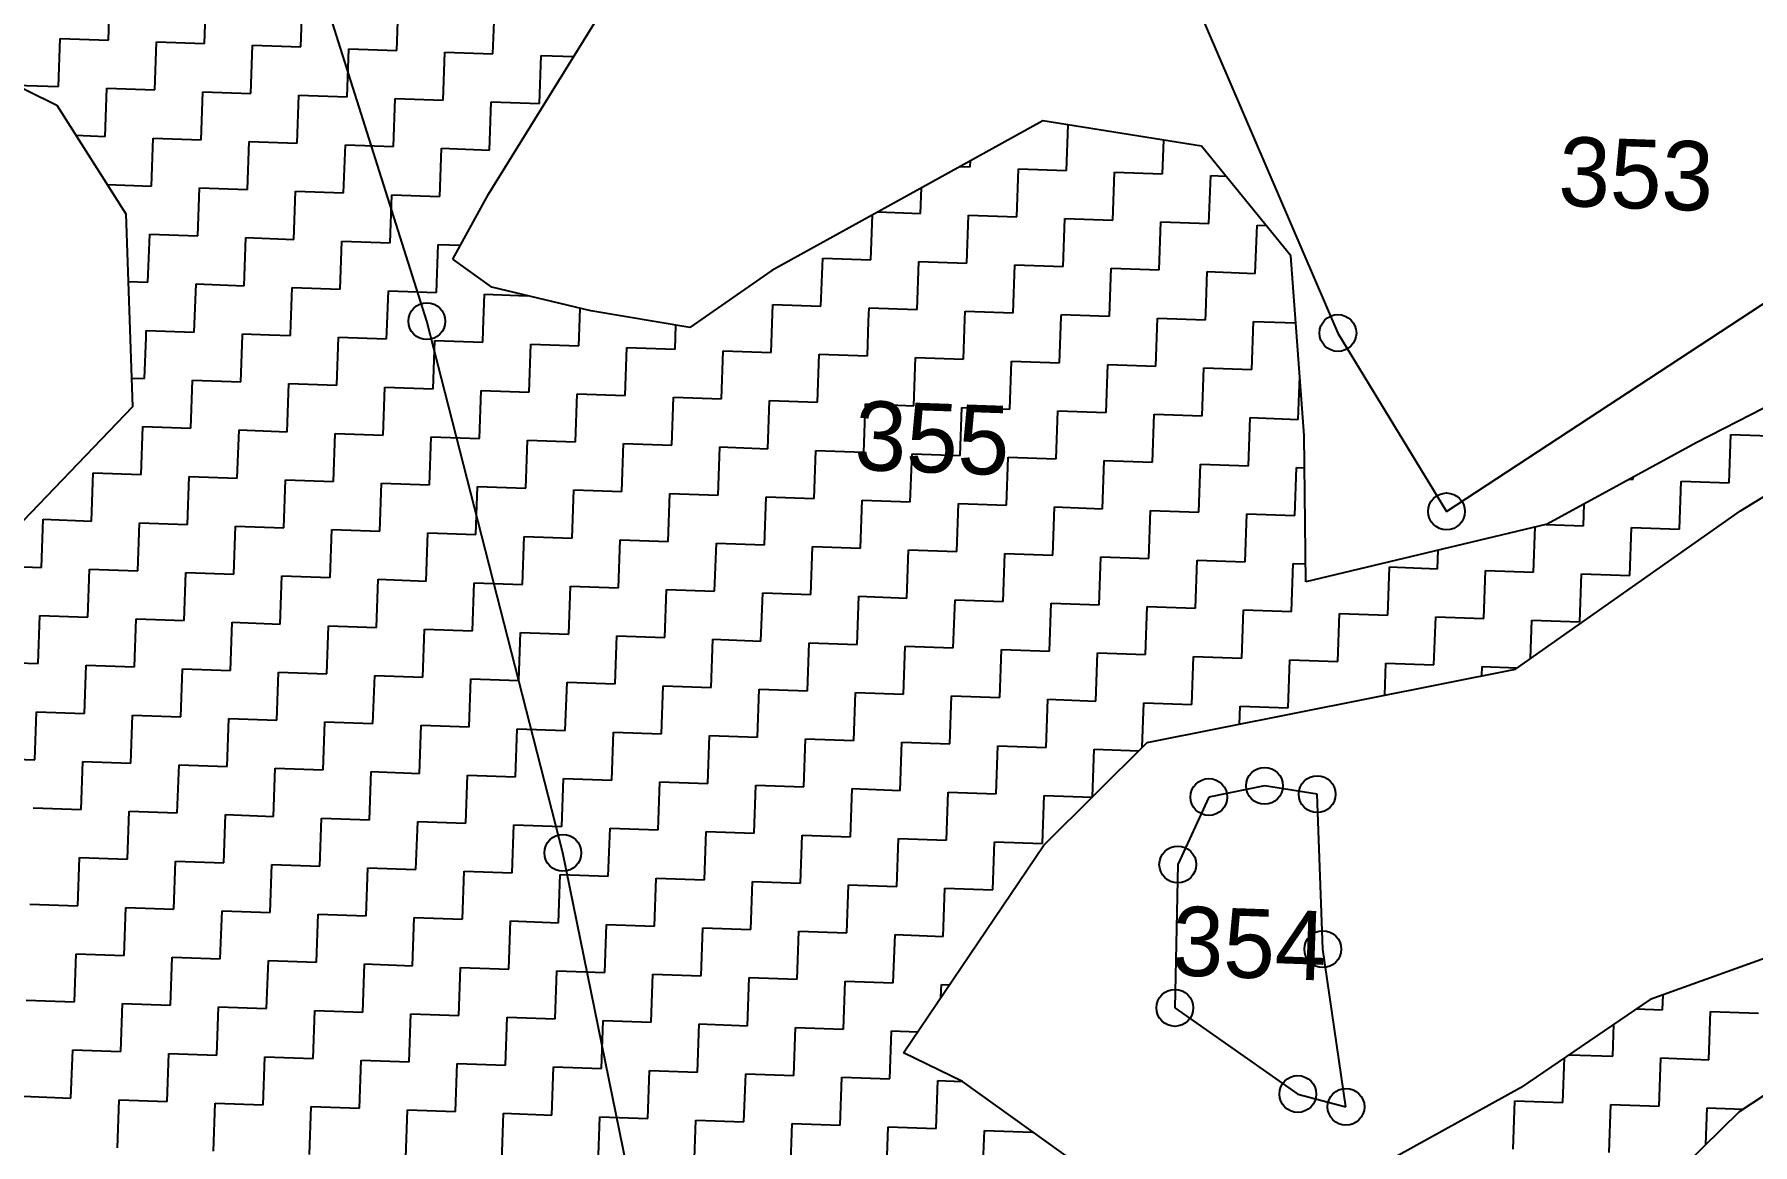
# Model space of a CAD drawing. Header units: metres. Extents: x 287345 to 291891, y 1993918 to 1999987.
# Drawn here: x 290152.8 to 290512.1, y 1997489.3 to 1997721.4 of the extents above; entities that cross this region are included whole.
import ezdxf
from ezdxf.enums import TextEntityAlignment as Align

# ---------------------------------------------------------------- set-up
doc = ezdxf.new("R2010")
doc.units = ezdxf.units.M
doc.header["$MEASUREMENT"] = 0
for name, color, linetype in [('POLY_HATCH', 12, 'Continuous'), ('POLY_PARCEL', 6, 'Continuous'), ('TEXT_PARCEL', 7, 'Continuous')]:
    doc.layers.add(name, color=color, linetype=linetype)
doc.styles.add('TEXT_MAP', font='')
doc.styles.get('TEXT_MAP').set_extended_font_data('Kruti Dev 050')

msp = doc.modelspace()

# ---------------------------------------------------------------- linework, layer by layer
for centre in [(290234.85, 1997661.43), (290425.4, 1997658.97), (290448.11, 1997621.67), (290410.04, 1997564.3), (290398.4, 1997561.94), (290421.07, 1997562.53), (290263.29, 1997550.26), (290391.89, 1997547.85), (290422.23, 1997530.14), (290391.29, 1997517.84), (290417, 1997499.84), (290427.08, 1997497.17)]:
    msp.add_circle(centre, 3.85)
at = {"layer": 'POLY_HATCH'}
for p, q in [((290247.74, 1997688.01), (290283.14, 1997745.12)), ((290130.09, 1997720.08), (290157.42, 1997706.61)), ((290157.42, 1997706.61), (290171.91, 1997683.86)), ((290363.69, 1997703.36), (290335.33, 1997687.69)), ((290396.87, 1997698.02), (290363.69, 1997703.36)), ((290415.53, 1997675.13), (290396.87, 1997698.02)), ((290240.31, 1997674.38), (290247.74, 1997688.01)), ((290335.33, 1997687.69), (290306.97, 1997672.02)), ((290171.91, 1997683.86), (290173.26, 1997643.51)), ((290418.37, 1997637.51), (290415.53, 1997675.13)), ((290248.45, 1997668.53), (290240.31, 1997674.38)), ((290306.97, 1997672.02), (290289.86, 1997660.12)), ((290269.13, 1997663.63), (290248.45, 1997668.53)), ((290289.86, 1997660.12), (290269.13, 1997663.63)), ((290548.5, 1997660.69), (290500.35, 1997635.99)), ((290173.26, 1997643.51), (290148.72, 1997617.98)), ((290509.58, 1997621.77), (290539.43, 1997640.17)), ((290418.68, 1997606.92), (290418.37, 1997637.51)), ((290500.35, 1997635.99), (290469.16, 1997619.03)), ((290462.53, 1997588.7), (290509.58, 1997621.77)), ((290469.16, 1997619.03), (290418.68, 1997606.92)), ((290385.51, 1997573.36), (290462.53, 1997588.7)), ((290363.89, 1997551.89), (290385.51, 1997573.36)), ((290334.55, 1997508.46), (290363.89, 1997551.89)), ((290525.88, 1997532.26), (290490.67, 1997519.61)), ((290490.67, 1997519.61), (290463.6, 1997501.11)), ((290346.85, 1997502.47), (290334.55, 1997508.46)), ((290509.39, 1997496.18), (290529.32, 1997509.37)), ((290371.26, 1997484.93), (290346.85, 1997502.47)), ((290463.6, 1997501.11), (290428.14, 1997481.52)), ((290480.58, 1997468.02), (290509.39, 1997496.18))]:
    msp.add_line(p, q, dxfattribs=at)
at = {"layer": 'POLY_HATCH', "linetype": 'Continuous'}
for p, q in [((290168.24, 1997720.2), (290168.59, 1997730.25)), ((290188.35, 1997719.49), (290188.7, 1997729.54)), ((290208.46, 1997718.78), (290208.81, 1997728.83)), ((290228.57, 1997718.06), (290228.92, 1997728.12)), ((290248.67, 1997717.35), (290249.03, 1997727.41)), ((290157.83, 1997710.5), (290158.18, 1997720.56)), ((290158.18, 1997720.56), (290168.24, 1997720.2)), ((290177.94, 1997709.79), (290178.29, 1997719.84)), ((290178.29, 1997719.84), (290188.35, 1997719.49)), ((290198.05, 1997709.08), (290198.4, 1997719.13)), ((290198.4, 1997719.13), (290208.46, 1997718.78)), ((290218.15, 1997708.37), (290218.51, 1997718.42)), ((290218.51, 1997718.42), (290228.57, 1997718.06)), ((290238.26, 1997707.65), (290238.62, 1997717.71)), ((290238.62, 1997717.71), (290248.67, 1997717.35)), ((290258.37, 1997706.94), (290258.73, 1997717)), ((290258.73, 1997717), (290265.56, 1997716.76)), ((290148.88, 1997710.82), (290157.83, 1997710.5)), ((290167.53, 1997700.09), (290167.88, 1997710.14)), ((290167.88, 1997710.14), (290177.94, 1997709.79)), ((290187.64, 1997699.38), (290187.99, 1997709.43)), ((290187.99, 1997709.43), (290198.05, 1997709.08)), ((290207.74, 1997698.67), (290208.1, 1997708.72)), ((290208.1, 1997708.72), (290218.15, 1997708.37)), ((290227.85, 1997697.96), (290228.21, 1997708.01)), ((290228.21, 1997708.01), (290238.26, 1997707.65)), ((290247.96, 1997697.24), (290248.32, 1997707.3)), ((290248.32, 1997707.3), (290258.37, 1997706.94)), ((290161.44, 1997700.31), (290167.53, 1997700.09)), ((290368.62, 1997692.97), (290368.95, 1997702.52)), ((290177.23, 1997689.68), (290177.58, 1997699.73)), ((290177.58, 1997699.73), (290187.64, 1997699.38)), ((290197.33, 1997688.97), (290197.69, 1997699.02)), ((290197.69, 1997699.02), (290207.74, 1997698.67)), ((290217.44, 1997688.26), (290217.8, 1997698.31)), ((290217.8, 1997698.31), (290227.85, 1997697.96)), ((290237.55, 1997687.55), (290237.91, 1997697.6)), ((290237.91, 1997697.6), (290247.96, 1997697.24)), ((290388.73, 1997692.26), (290388.97, 1997699.29)), ((290346.32, 1997693.76), (290348.51, 1997693.69)), ((290348.51, 1997693.69), (290348.55, 1997695)), ((290358.21, 1997683.28), (290358.56, 1997693.33)), ((290358.56, 1997693.33), (290368.62, 1997692.97)), ((290168, 1997690.01), (290177.23, 1997689.68)), ((290378.32, 1997682.56), (290378.67, 1997692.62)), ((290378.67, 1997692.62), (290388.73, 1997692.26)), ((290398.42, 1997681.85), (290398.78, 1997691.91)), ((290398.78, 1997691.91), (290401.95, 1997691.8)), ((290186.92, 1997679.27), (290187.28, 1997689.32)), ((290187.28, 1997689.32), (290197.33, 1997688.97)), ((290207.03, 1997678.56), (290207.39, 1997688.61)), ((290207.39, 1997688.61), (290217.44, 1997688.26)), ((290227.14, 1997677.85), (290227.5, 1997687.9)), ((290227.5, 1997687.9), (290237.55, 1997687.55)), ((290338.1, 1997683.99), (290338.29, 1997689.32)), ((290327.69, 1997674.29), (290328.02, 1997683.65)), ((290329.2, 1997684.3), (290338.1, 1997683.99)), ((290347.8, 1997673.58), (290348.15, 1997683.63)), ((290348.15, 1997683.63), (290358.21, 1997683.28)), ((290367.9, 1997672.87), (290368.26, 1997682.92)), ((290368.26, 1997682.92), (290378.32, 1997682.56)), ((290388.01, 1997672.15), (290388.37, 1997682.21)), ((290388.37, 1997682.21), (290398.42, 1997681.85)), ((290176.51, 1997669.57), (290176.87, 1997679.63)), ((290176.87, 1997679.63), (290186.92, 1997679.27)), ((290196.62, 1997668.86), (290196.98, 1997678.91)), ((290196.98, 1997678.91), (290207.03, 1997678.56)), ((290408.12, 1997671.44), (290408.48, 1997681.5)), ((290408.48, 1997681.5), (290410.39, 1997681.43)), ((290216.73, 1997668.15), (290217.09, 1997678.2)), ((290217.09, 1997678.2), (290227.14, 1997677.85)), ((290236.84, 1997667.44), (290237.2, 1997677.49)), ((290237.2, 1997677.49), (290241.92, 1997677.32)), ((290317.28, 1997664.59), (290317.63, 1997674.64)), ((290317.63, 1997674.64), (290327.69, 1997674.29)), ((290337.39, 1997663.88), (290337.74, 1997673.93)), ((290337.74, 1997673.93), (290347.8, 1997673.58)), ((290357.49, 1997663.17), (290357.85, 1997673.22)), ((290357.85, 1997673.22), (290367.9, 1997672.87)), ((290377.61, 1997662.58), (290377.96, 1997672.51)), ((290377.96, 1997672.51), (290388.01, 1997672.15)), ((290397.76, 1997663.04), (290398.07, 1997671.8)), ((290398.07, 1997671.8), (290408.12, 1997671.44)), ((290172.39, 1997669.72), (290176.51, 1997669.57)), ((290186.21, 1997659.16), (290186.57, 1997669.22)), ((290186.57, 1997669.22), (290196.62, 1997668.86)), ((290206.33, 1997658.7), (290206.68, 1997668.5)), ((290206.68, 1997668.5), (290216.73, 1997668.15)), ((290226.48, 1997659.16), (290226.79, 1997667.79)), ((290226.79, 1997667.79), (290236.84, 1997667.44)), ((290246.63, 1997659.62), (290246.9, 1997667.08)), ((290246.9, 1997667.08), (290255.92, 1997666.76)), ((290307.08, 1997660.98), (290307.22, 1997664.95)), ((290307.22, 1997664.95), (290317.28, 1997664.59)), ((290327.23, 1997661.44), (290327.33, 1997664.23)), ((290327.33, 1997664.23), (290337.39, 1997663.88)), ((290266.78, 1997660.07), (290266.93, 1997664.15)), ((290286.93, 1997660.53), (290286.93, 1997660.61)), ((290306.87, 1997654.89), (290307.08, 1997660.98)), ((290326.98, 1997654.18), (290327.23, 1997661.44)), ((290347.08, 1997653.47), (290347.38, 1997661.9)), ((290347.38, 1997661.9), (290347.44, 1997663.52)), ((290347.44, 1997663.52), (290357.49, 1997663.17)), ((290367.19, 1997652.76), (290367.53, 1997662.35)), ((290367.53, 1997662.35), (290367.55, 1997662.81)), ((290367.55, 1997662.81), (290375.47, 1997662.53)), ((290375.47, 1997662.53), (290377.6, 1997662.46)), ((290377.6, 1997662.46), (290377.61, 1997662.58)), ((290387.3, 1997652.05), (290387.66, 1997662.1)), ((290387.66, 1997662.1), (290397.71, 1997661.74)), ((290397.71, 1997661.74), (290397.76, 1997663.04)), ((290407.41, 1997651.33), (290407.77, 1997661.39)), ((290407.77, 1997661.39), (290416.59, 1997661.08)), ((290175.8, 1997649.46), (290176.11, 1997658.02)), ((290176.11, 1997658.02), (290176.16, 1997659.52)), ((290176.16, 1997659.52), (290186.21, 1997659.16)), ((290195.91, 1997648.75), (290196.26, 1997658.48)), ((290196.26, 1997658.48), (290196.27, 1997658.81)), ((290196.27, 1997658.81), (290201.93, 1997658.6)), ((290201.93, 1997658.6), (290206.32, 1997658.45)), ((290206.32, 1997658.45), (290206.33, 1997658.7)), ((290216.02, 1997648.04), (290216.38, 1997658.09)), ((290216.38, 1997658.09), (290226.43, 1997657.74)), ((290226.43, 1997657.74), (290226.48, 1997659.16)), ((290236.13, 1997647.33), (290236.48, 1997657.38)), ((290236.48, 1997657.38), (290246.54, 1997657.03)), ((290246.54, 1997657.03), (290246.63, 1997659.62)), ((290266.65, 1997656.31), (290266.78, 1997660.07)), ((290286.76, 1997655.6), (290286.93, 1997660.53)), ((290256.24, 1997646.62), (290256.59, 1997656.67)), ((290256.59, 1997656.67), (290266.65, 1997656.31)), ((290276.35, 1997645.9), (290276.7, 1997655.96)), ((290276.7, 1997655.96), (290286.76, 1997655.6)), ((290296.46, 1997645.19), (290296.81, 1997655.25)), ((290296.81, 1997655.25), (290306.87, 1997654.89)), ((290316.57, 1997644.48), (290316.92, 1997654.54)), ((290316.92, 1997654.54), (290326.98, 1997654.18)), ((290336.67, 1997643.77), (290337.03, 1997653.82)), ((290337.03, 1997653.82), (290347.08, 1997653.47)), ((290356.78, 1997643.06), (290357.14, 1997653.11)), ((290357.14, 1997653.11), (290367.19, 1997652.76)), ((290376.89, 1997642.35), (290377.25, 1997652.4)), ((290377.25, 1997652.4), (290387.3, 1997652.05)), ((290397, 1997641.63), (290397.36, 1997651.69)), ((290397.36, 1997651.69), (290407.41, 1997651.33)), ((290417.11, 1997640.92), (290417.43, 1997649.95)), ((290173.06, 1997649.56), (290175.8, 1997649.46)), ((290185.5, 1997639.05), (290185.86, 1997649.11)), ((290185.86, 1997649.11), (290195.91, 1997648.75)), ((290205.61, 1997638.34), (290205.97, 1997648.39)), ((290205.97, 1997648.39), (290216.02, 1997648.04)), ((290225.72, 1997637.63), (290226.07, 1997647.68)), ((290226.07, 1997647.68), (290236.13, 1997647.33)), ((290245.83, 1997636.92), (290246.18, 1997646.97)), ((290246.18, 1997646.97), (290256.24, 1997646.62)), ((290265.94, 1997636.21), (290266.29, 1997646.26)), ((290266.29, 1997646.26), (290276.35, 1997645.9)), ((290286.05, 1997635.49), (290286.4, 1997645.55)), ((290286.4, 1997645.55), (290296.46, 1997645.19)), ((290306.15, 1997634.78), (290306.51, 1997644.84)), ((290306.51, 1997644.84), (290316.57, 1997644.48)), ((290326.26, 1997634.07), (290326.62, 1997644.13)), ((290326.62, 1997644.13), (290336.67, 1997643.77)), ((290346.37, 1997633.36), (290346.73, 1997643.41)), ((290346.73, 1997643.41), (290356.78, 1997643.06)), ((290366.48, 1997632.65), (290366.84, 1997642.7)), ((290366.84, 1997642.7), (290376.89, 1997642.35)), ((290175.09, 1997629.35), (290175.45, 1997639.41)), ((290175.45, 1997639.41), (290185.5, 1997639.05)), ((290386.59, 1997631.94), (290386.95, 1997641.99)), ((290386.95, 1997641.99), (290397, 1997641.63)), ((290406.7, 1997631.22), (290407.06, 1997641.28)), ((290407.06, 1997641.28), (290417.11, 1997640.92)), ((290195.2, 1997628.64), (290195.56, 1997638.7)), ((290195.56, 1997638.7), (290205.61, 1997638.34)), ((290215.31, 1997627.93), (290215.66, 1997637.98)), ((290215.66, 1997637.98), (290225.72, 1997637.63)), ((290235.42, 1997627.22), (290235.77, 1997637.27)), ((290235.77, 1997637.27), (290245.83, 1997636.92)), ((290255.53, 1997626.51), (290255.88, 1997636.56)), ((290255.88, 1997636.56), (290265.94, 1997636.21)), ((290275.64, 1997625.8), (290275.99, 1997635.85)), ((290275.99, 1997635.85), (290286.05, 1997635.49)), ((290507.24, 1997627.67), (290507.6, 1997637.72)), ((290507.6, 1997637.72), (290517.65, 1997637.37)), ((290295.74, 1997625.08), (290296.1, 1997635.14)), ((290296.1, 1997635.14), (290306.15, 1997634.78)), ((290315.85, 1997624.37), (290316.21, 1997634.43)), ((290316.21, 1997634.43), (290326.26, 1997634.07)), ((290335.96, 1997623.66), (290336.32, 1997633.72)), ((290336.32, 1997633.72), (290346.37, 1997633.36)), ((290356.07, 1997622.95), (290356.43, 1997633)), ((290356.43, 1997633), (290366.48, 1997632.65)), ((290376.18, 1997622.24), (290376.54, 1997632.29)), ((290376.54, 1997632.29), (290386.59, 1997631.94)), ((290164.68, 1997619.65), (290165.04, 1997629.71)), ((290165.04, 1997629.71), (290175.09, 1997629.35)), ((290184.79, 1997618.94), (290185.15, 1997629)), ((290185.15, 1997629), (290195.2, 1997628.64)), ((290204.9, 1997618.23), (290205.25, 1997628.29)), ((290205.25, 1997628.29), (290215.31, 1997627.93)), ((290396.29, 1997621.53), (290396.65, 1997631.58)), ((290396.65, 1997631.58), (290406.7, 1997631.22)), ((290416.4, 1997620.81), (290416.75, 1997630.87)), ((290416.75, 1997630.87), (290418.44, 1997630.81)), ((290486.39, 1997628.4), (290487.14, 1997628.38)), ((290487.14, 1997628.38), (290487.15, 1997628.82)), ((290225.01, 1997617.52), (290225.36, 1997627.57)), ((290225.36, 1997627.57), (290235.42, 1997627.22)), ((290245.12, 1997616.81), (290245.47, 1997626.86)), ((290245.47, 1997626.86), (290255.53, 1997626.51)), ((290265.23, 1997616.1), (290265.58, 1997626.15)), ((290265.58, 1997626.15), (290275.64, 1997625.8)), ((290285.33, 1997615.39), (290285.69, 1997625.44)), ((290285.69, 1997625.44), (290295.74, 1997625.08)), ((290305.44, 1997614.67), (290305.8, 1997624.73)), ((290305.8, 1997624.73), (290315.85, 1997624.37)), ((290496.83, 1997617.97), (290497.19, 1997628.02)), ((290497.19, 1997628.02), (290507.24, 1997627.67)), ((290325.55, 1997613.96), (290325.91, 1997624.02)), ((290325.91, 1997624.02), (290335.96, 1997623.66)), ((290345.66, 1997613.25), (290346.02, 1997623.3)), ((290346.02, 1997623.3), (290356.07, 1997622.95)), ((290365.77, 1997612.54), (290366.13, 1997622.59)), ((290366.13, 1997622.59), (290376.18, 1997622.24)), ((290385.88, 1997611.83), (290386.23, 1997621.88)), ((290386.23, 1997621.88), (290396.29, 1997621.53)), ((290405.99, 1997611.12), (290406.34, 1997621.17)), ((290406.34, 1997621.17), (290416.4, 1997620.81)), ((290476.73, 1997618.68), (290476.89, 1997623.23)), ((290154.27, 1997609.96), (290154.63, 1997620.01)), ((290154.63, 1997620.01), (290164.68, 1997619.65)), ((290174.38, 1997609.24), (290174.73, 1997619.3)), ((290174.73, 1997619.3), (290184.79, 1997618.94)), ((290194.49, 1997608.53), (290194.84, 1997618.59)), ((290194.84, 1997618.59), (290204.9, 1997618.23)), ((290214.6, 1997607.82), (290214.95, 1997617.88)), ((290214.95, 1997617.88), (290225.01, 1997617.52)), ((290466.32, 1997608.98), (290466.65, 1997618.43)), ((290468.85, 1997618.96), (290476.73, 1997618.68)), ((290486.42, 1997608.27), (290486.78, 1997618.32)), ((290486.78, 1997618.32), (290496.83, 1997617.97)), ((290234.71, 1997607.11), (290235.06, 1997617.16)), ((290235.06, 1997617.16), (290245.12, 1997616.81)), ((290254.82, 1997606.4), (290255.17, 1997616.45)), ((290255.17, 1997616.45), (290265.23, 1997616.1)), ((290274.92, 1997605.69), (290275.28, 1997615.74)), ((290275.28, 1997615.74), (290285.33, 1997615.39)), ((290295.03, 1997604.97), (290295.39, 1997615.03)), ((290295.39, 1997615.03), (290305.44, 1997614.67)), ((290315.14, 1997604.26), (290315.5, 1997614.32)), ((290315.5, 1997614.32), (290325.55, 1997613.96)), ((290144.22, 1997610.31), (290154.27, 1997609.96)), ((290335.25, 1997603.55), (290335.61, 1997613.61)), ((290335.61, 1997613.61), (290345.66, 1997613.25)), ((290355.36, 1997602.84), (290355.72, 1997612.89)), ((290355.72, 1997612.89), (290365.77, 1997612.54)), ((290375.47, 1997602.13), (290375.82, 1997612.18)), ((290375.82, 1997612.18), (290385.88, 1997611.83)), ((290395.58, 1997601.42), (290395.93, 1997611.47)), ((290395.93, 1997611.47), (290405.99, 1997611.12)), ((290415.69, 1997600.71), (290416.04, 1997610.76)), ((290416.04, 1997610.76), (290418.64, 1997610.67)), ((290446.21, 1997609.69), (290446.34, 1997613.56)), ((290163.97, 1997599.55), (290164.32, 1997609.6)), ((290164.32, 1997609.6), (290174.38, 1997609.24)), ((290184.08, 1997598.83), (290184.43, 1997608.89)), ((290184.43, 1997608.89), (290194.49, 1997608.53)), ((290204.19, 1997598.12), (290204.54, 1997608.18)), ((290204.54, 1997608.18), (290214.6, 1997607.82)), ((290224.3, 1997597.41), (290224.65, 1997607.47)), ((290224.65, 1997607.47), (290234.71, 1997607.11)), ((290244.4, 1997596.7), (290244.76, 1997606.75)), ((290244.76, 1997606.75), (290254.82, 1997606.4)), ((290435.8, 1997599.99), (290436.15, 1997610.05)), ((290436.15, 1997610.05), (290446.21, 1997609.69)), ((290455.9, 1997599.28), (290456.26, 1997609.34)), ((290456.26, 1997609.34), (290466.32, 1997608.98)), ((290476.01, 1997598.57), (290476.37, 1997608.63)), ((290476.37, 1997608.63), (290486.42, 1997608.27)), ((290264.51, 1997595.99), (290264.87, 1997606.04)), ((290264.87, 1997606.04), (290274.92, 1997605.69)), ((290284.62, 1997595.28), (290284.98, 1997605.33)), ((290284.98, 1997605.33), (290295.03, 1997604.97)), ((290304.73, 1997594.56), (290305.09, 1997604.62)), ((290305.09, 1997604.62), (290315.14, 1997604.26)), ((290324.84, 1997593.85), (290325.2, 1997603.91)), ((290325.2, 1997603.91), (290335.25, 1997603.55)), ((290344.95, 1997593.14), (290345.31, 1997603.2)), ((290345.31, 1997603.2), (290355.36, 1997602.84)), ((290153.56, 1997589.85), (290153.91, 1997599.9)), ((290153.91, 1997599.9), (290163.97, 1997599.55)), ((290365.06, 1997592.43), (290365.41, 1997602.48)), ((290365.41, 1997602.48), (290375.47, 1997602.13)), ((290385.17, 1997591.72), (290385.52, 1997601.77)), ((290385.52, 1997601.77), (290395.58, 1997601.42)), ((290405.28, 1997591.01), (290405.63, 1997601.06)), ((290405.63, 1997601.06), (290415.69, 1997600.71)), ((290425.39, 1997590.29), (290425.74, 1997600.35)), ((290425.74, 1997600.35), (290435.8, 1997599.99)), ((290445.49, 1997589.58), (290445.85, 1997599.64)), ((290445.85, 1997599.64), (290455.9, 1997599.28)), ((290173.67, 1997589.14), (290174.02, 1997599.19)), ((290174.02, 1997599.19), (290184.08, 1997598.83)), ((290193.78, 1997588.42), (290194.13, 1997598.48)), ((290194.13, 1997598.48), (290204.19, 1997598.12)), ((290213.89, 1997587.71), (290214.24, 1997597.77)), ((290214.24, 1997597.77), (290224.3, 1997597.41)), ((290233.99, 1997587), (290234.35, 1997597.05)), ((290234.35, 1997597.05), (290244.4, 1997596.7)), ((290254.1, 1997586.29), (290254.46, 1997596.34)), ((290254.46, 1997596.34), (290264.51, 1997595.99)), ((290465.68, 1997590.91), (290465.96, 1997598.93)), ((290465.96, 1997598.93), (290476.01, 1997598.57)), ((290274.21, 1997585.58), (290274.57, 1997595.63)), ((290274.57, 1997595.63), (290284.62, 1997595.28)), ((290294.32, 1997584.87), (290294.68, 1997594.92)), ((290294.68, 1997594.92), (290304.73, 1997594.56)), ((290314.43, 1997584.15), (290314.79, 1997594.21)), ((290314.79, 1997594.21), (290324.84, 1997593.85)), ((290334.54, 1997583.44), (290334.9, 1997593.5)), ((290334.9, 1997593.5), (290344.95, 1997593.14)), ((290354.65, 1997582.73), (290355, 1997592.79)), ((290355, 1997592.79), (290365.06, 1997592.43)), ((290143.5, 1997590.2), (290153.56, 1997589.85)), ((290163.26, 1997579.44), (290163.61, 1997589.49)), ((290163.61, 1997589.49), (290173.67, 1997589.14)), ((290183.37, 1997578.72), (290183.72, 1997588.78)), ((290183.72, 1997588.78), (290193.78, 1997588.42)), ((290374.76, 1997582.02), (290375.11, 1997592.07)), ((290375.11, 1997592.07), (290385.17, 1997591.72)), ((290394.87, 1997581.31), (290395.22, 1997591.36)), ((290395.22, 1997591.36), (290405.28, 1997591.01)), ((290414.98, 1997580.6), (290415.33, 1997590.65)), ((290415.33, 1997590.65), (290425.39, 1997590.29)), ((290435.2, 1997583.25), (290435.44, 1997589.94)), ((290435.44, 1997589.94), (290445.49, 1997589.58)), ((290455.48, 1997587.29), (290455.55, 1997589.23)), ((290455.55, 1997589.23), (290462.91, 1997588.97)), ((290203.48, 1997578.01), (290203.83, 1997588.07)), ((290203.83, 1997588.07), (290213.89, 1997587.71)), ((290223.58, 1997577.3), (290223.94, 1997587.36)), ((290223.94, 1997587.36), (290233.99, 1997587)), ((290243.69, 1997576.59), (290244.05, 1997586.64)), ((290244.05, 1997586.64), (290254.1, 1997586.29)), ((290263.8, 1997575.88), (290264.16, 1997585.93)), ((290264.16, 1997585.93), (290274.21, 1997585.58)), ((290283.91, 1997575.17), (290284.27, 1997585.22)), ((290284.27, 1997585.22), (290294.32, 1997584.87)), ((290304.02, 1997574.46), (290304.38, 1997584.51)), ((290304.38, 1997584.51), (290314.43, 1997584.15)), ((290324.13, 1997573.74), (290324.48, 1997583.8)), ((290324.48, 1997583.8), (290334.54, 1997583.44)), ((290344.24, 1997573.03), (290344.59, 1997583.09)), ((290344.59, 1997583.09), (290354.65, 1997582.73)), ((290364.35, 1997572.32), (290364.7, 1997582.38)), ((290364.7, 1997582.38), (290374.76, 1997582.02)), ((290384.48, 1997572.34), (290384.81, 1997581.66)), ((290384.81, 1997581.66), (290394.87, 1997581.31)), ((290152.85, 1997569.74), (290153.2, 1997579.79)), ((290153.2, 1997579.79), (290163.26, 1997579.44)), ((290172.96, 1997569.03), (290173.31, 1997579.08)), ((290173.31, 1997579.08), (290183.37, 1997578.72)), ((290193.06, 1997568.31), (290193.42, 1997578.37)), ((290193.42, 1997578.37), (290203.48, 1997578.01)), ((290404.79, 1997577.2), (290404.92, 1997580.95)), ((290404.92, 1997580.95), (290414.98, 1997580.6)), ((290213.17, 1997567.6), (290213.53, 1997577.66)), ((290213.53, 1997577.66), (290223.58, 1997577.3)), ((290233.28, 1997566.89), (290233.64, 1997576.95)), ((290233.64, 1997576.95), (290243.69, 1997576.59)), ((290253.39, 1997566.18), (290253.75, 1997576.23)), ((290253.75, 1997576.23), (290263.8, 1997575.88)), ((290273.5, 1997565.47), (290273.86, 1997575.52)), ((290273.86, 1997575.52), (290283.91, 1997575.17)), ((290293.61, 1997564.76), (290293.97, 1997574.81)), ((290293.97, 1997574.81), (290304.02, 1997574.46)), ((290313.72, 1997564.05), (290314.07, 1997574.1)), ((290314.07, 1997574.1), (290324.13, 1997573.74)), ((290333.83, 1997563.33), (290334.18, 1997573.39)), ((290334.18, 1997573.39), (290344.24, 1997573.03)), ((290353.94, 1997562.62), (290354.29, 1997572.68)), ((290354.29, 1997572.68), (290364.35, 1997572.32)), ((290374.05, 1997561.97), (290374.4, 1997571.96)), ((290374.4, 1997571.96), (290383.77, 1997571.63)), ((290142.79, 1997570.09), (290152.85, 1997569.74)), ((290162.55, 1997559.33), (290162.9, 1997569.38)), ((290162.9, 1997569.38), (290172.96, 1997569.03)), ((290182.65, 1997558.62), (290183.01, 1997568.67)), ((290183.01, 1997568.67), (290193.06, 1997568.31)), ((290202.76, 1997557.9), (290203.12, 1997567.96)), ((290203.12, 1997567.96), (290213.17, 1997567.6)), ((290222.87, 1997557.19), (290223.23, 1997567.25)), ((290223.23, 1997567.25), (290233.28, 1997566.89)), ((290242.98, 1997556.48), (290243.34, 1997566.54)), ((290243.34, 1997566.54), (290253.39, 1997566.18)), ((290263.09, 1997555.77), (290263.45, 1997565.82)), ((290263.45, 1997565.82), (290273.5, 1997565.47)), ((290283.2, 1997555.06), (290283.56, 1997565.11)), ((290283.56, 1997565.11), (290293.61, 1997564.76)), ((290303.31, 1997554.35), (290303.66, 1997564.4)), ((290303.66, 1997564.4), (290313.72, 1997564.05)), ((290323.42, 1997553.63), (290323.77, 1997563.69)), ((290323.77, 1997563.69), (290333.83, 1997563.33)), ((290343.53, 1997552.92), (290343.88, 1997562.98)), ((290343.88, 1997562.98), (290353.94, 1997562.62)), ((290363.64, 1997552.21), (290363.99, 1997562.27)), ((290363.99, 1997562.27), (290373.99, 1997561.91)), ((290152.49, 1997559.68), (290162.55, 1997559.33)), ((290172.24, 1997548.92), (290172.6, 1997558.97)), ((290172.6, 1997558.97), (290182.65, 1997558.62)), ((290192.35, 1997548.21), (290192.71, 1997558.26)), ((290192.71, 1997558.26), (290202.76, 1997557.9)), ((290212.46, 1997547.49), (290212.82, 1997557.55)), ((290212.82, 1997557.55), (290222.87, 1997557.19)), ((290232.57, 1997546.78), (290232.93, 1997556.84)), ((290232.93, 1997556.84), (290242.98, 1997556.48)), ((290252.68, 1997546.07), (290253.04, 1997556.13)), ((290253.04, 1997556.13), (290263.09, 1997555.77)), ((290272.79, 1997545.36), (290273.15, 1997555.41)), ((290273.15, 1997555.41), (290283.2, 1997555.06)), ((290292.9, 1997544.65), (290293.25, 1997554.7)), ((290293.25, 1997554.7), (290303.31, 1997554.35)), ((290313.01, 1997543.94), (290313.36, 1997553.99)), ((290313.36, 1997553.99), (290323.42, 1997553.63)), ((290333.12, 1997543.22), (290333.47, 1997553.28)), ((290333.47, 1997553.28), (290343.53, 1997552.92)), ((290161.83, 1997539.22), (290162.19, 1997549.27)), ((290162.19, 1997549.27), (290172.24, 1997548.92)), ((290353.23, 1997542.51), (290353.58, 1997552.57)), ((290353.58, 1997552.57), (290363.64, 1997552.21)), ((290181.94, 1997538.51), (290182.3, 1997548.56)), ((290182.3, 1997548.56), (290192.35, 1997548.21)), ((290202.05, 1997537.8), (290202.41, 1997547.85)), ((290202.41, 1997547.85), (290212.46, 1997547.49)), ((290222.16, 1997537.08), (290222.52, 1997547.14)), ((290222.52, 1997547.14), (290232.57, 1997546.78)), ((290242.27, 1997536.37), (290242.63, 1997546.43)), ((290242.63, 1997546.43), (290252.68, 1997546.07)), ((290262.38, 1997535.66), (290262.73, 1997545.72)), ((290262.73, 1997545.72), (290272.79, 1997545.36)), ((290282.49, 1997534.95), (290282.84, 1997545)), ((290282.84, 1997545), (290292.9, 1997544.65)), ((290302.6, 1997534.24), (290302.95, 1997544.29)), ((290302.95, 1997544.29), (290313.01, 1997543.94)), ((290322.71, 1997533.53), (290323.06, 1997543.58)), ((290323.06, 1997543.58), (290333.12, 1997543.22)), ((290342.81, 1997532.81), (290343.17, 1997542.87)), ((290343.17, 1997542.87), (290353.23, 1997542.51)), ((290151.78, 1997539.57), (290161.83, 1997539.22)), ((290171.53, 1997528.81), (290171.89, 1997538.86)), ((290171.89, 1997538.86), (290181.94, 1997538.51)), ((290191.64, 1997528.1), (290192, 1997538.15)), ((290192, 1997538.15), (290202.05, 1997537.8)), ((290211.75, 1997527.39), (290212.11, 1997537.44)), ((290212.11, 1997537.44), (290222.16, 1997537.08)), ((290231.86, 1997526.67), (290232.22, 1997536.73)), ((290232.22, 1997536.73), (290242.27, 1997536.37)), ((290251.97, 1997525.96), (290252.32, 1997536.02)), ((290252.32, 1997536.02), (290262.38, 1997535.66)), ((290272.08, 1997525.25), (290272.43, 1997535.3)), ((290272.43, 1997535.3), (290282.49, 1997534.95)), ((290292.19, 1997524.54), (290292.54, 1997534.59)), ((290292.54, 1997534.59), (290302.6, 1997534.24)), ((290312.3, 1997523.83), (290312.65, 1997533.88)), ((290312.65, 1997533.88), (290322.71, 1997533.53)), ((290332.4, 1997523.12), (290332.76, 1997533.17)), ((290332.76, 1997533.17), (290342.81, 1997532.81)), ((290161.12, 1997519.11), (290161.48, 1997529.16)), ((290161.48, 1997529.16), (290171.53, 1997528.81)), ((290181.23, 1997518.4), (290181.59, 1997528.45)), ((290181.59, 1997528.45), (290191.64, 1997528.1)), ((290201.34, 1997517.69), (290201.7, 1997527.74)), ((290201.7, 1997527.74), (290211.75, 1997527.39)), ((290221.45, 1997516.97), (290221.81, 1997527.03)), ((290221.81, 1997527.03), (290231.86, 1997526.67)), ((290241.56, 1997516.26), (290241.91, 1997526.32)), ((290241.91, 1997526.32), (290251.97, 1997525.96)), ((290261.67, 1997515.55), (290262.02, 1997525.61)), ((290262.02, 1997525.61), (290272.08, 1997525.25)), ((290281.78, 1997514.84), (290282.13, 1997524.89)), ((290282.13, 1997524.89), (290292.19, 1997524.54)), ((290301.89, 1997514.13), (290302.24, 1997524.18)), ((290302.24, 1997524.18), (290312.3, 1997523.83)), ((290321.99, 1997513.42), (290322.35, 1997523.47)), ((290322.35, 1997523.47), (290332.4, 1997523.12)), ((290342.36, 1997520.02), (290342.46, 1997522.76)), ((290342.46, 1997522.76), (290344.17, 1997522.7)), ((290493.28, 1997517.42), (290493.39, 1997520.59)), ((290151.07, 1997519.47), (290161.12, 1997519.11)), ((290170.82, 1997508.7), (290171.18, 1997518.75)), ((290171.18, 1997518.75), (290181.23, 1997518.4)), ((290190.93, 1997507.99), (290191.29, 1997518.04)), ((290191.29, 1997518.04), (290201.34, 1997517.69)), ((290211.04, 1997507.28), (290211.39, 1997517.33)), ((290211.39, 1997517.33), (290221.45, 1997516.97)), ((290487.76, 1997517.62), (290493.28, 1997517.42)), ((290502.98, 1997507.01), (290503.33, 1997517.07)), ((290503.33, 1997517.07), (290513.39, 1997516.71)), ((290231.15, 1997506.56), (290231.5, 1997516.62)), ((290231.5, 1997516.62), (290241.56, 1997516.26)), ((290251.26, 1997505.85), (290251.61, 1997515.91)), ((290251.61, 1997515.91), (290261.67, 1997515.55)), ((290271.37, 1997505.14), (290271.72, 1997515.2)), ((290271.72, 1997515.2), (290281.78, 1997514.84)), ((290291.48, 1997504.43), (290291.83, 1997514.48)), ((290291.83, 1997514.48), (290301.89, 1997514.13)), ((290311.58, 1997503.72), (290311.94, 1997513.77)), ((290311.94, 1997513.77), (290321.99, 1997513.42)), ((290482.87, 1997507.72), (290483.1, 1997514.44)), ((290331.69, 1997503.01), (290332.05, 1997513.06)), ((290332.05, 1997513.06), (290337.53, 1997512.87)), ((290160.41, 1997499), (290160.77, 1997509.06)), ((290160.77, 1997509.06), (290170.82, 1997508.7)), ((290180.52, 1997498.29), (290180.88, 1997508.34)), ((290180.88, 1997508.34), (290190.93, 1997507.99)), ((290200.63, 1997497.58), (290200.98, 1997507.63)), ((290200.98, 1997507.63), (290211.04, 1997507.28)), ((290220.74, 1997496.87), (290221.09, 1997506.92)), ((290221.09, 1997506.92), (290231.15, 1997506.56)), ((290240.85, 1997496.15), (290241.2, 1997506.21)), ((290241.2, 1997506.21), (290251.26, 1997505.85)), ((290472.46, 1997498.03), (290472.79, 1997507.39)), ((290473.75, 1997508.05), (290482.87, 1997507.72)), ((290492.56, 1997497.31), (290492.92, 1997507.37)), ((290492.92, 1997507.37), (290502.98, 1997507.01)), ((290260.96, 1997495.44), (290261.31, 1997505.5)), ((290261.31, 1997505.5), (290271.37, 1997505.14)), ((290281.06, 1997494.73), (290281.42, 1997504.79)), ((290281.42, 1997504.79), (290291.48, 1997504.43)), ((290301.17, 1997494.02), (290301.53, 1997504.07)), ((290301.53, 1997504.07), (290311.58, 1997503.72)), ((290321.28, 1997493.31), (290321.64, 1997503.36)), ((290321.64, 1997503.36), (290331.69, 1997503.01)), ((290341.39, 1997492.6), (290341.75, 1997502.65)), ((290341.75, 1997502.65), (290346.84, 1997502.47)), ((290150.36, 1997499.36), (290160.41, 1997499)), ((290170.11, 1997488.59), (290170.47, 1997498.64)), ((290170.47, 1997498.64), (290180.52, 1997498.29)), ((290190.22, 1997487.88), (290190.57, 1997497.93)), ((290190.57, 1997497.93), (290200.63, 1997497.58)), ((290210.33, 1997487.17), (290210.68, 1997497.22)), ((290210.68, 1997497.22), (290220.74, 1997496.87)), ((290230.44, 1997486.46), (290230.79, 1997496.51)), ((290230.79, 1997496.51), (290240.85, 1997496.15)), ((290250.55, 1997485.74), (290250.9, 1997495.8)), ((290250.9, 1997495.8), (290260.96, 1997495.44)), ((290462.05, 1997488.33), (290462.4, 1997498.38)), ((290462.4, 1997498.38), (290472.46, 1997498.03)), ((290482.15, 1997487.62), (290482.51, 1997497.67)), ((290482.51, 1997497.67), (290492.56, 1997497.31)), ((290502.35, 1997489.3), (290502.62, 1997496.96)), ((290502.62, 1997496.96), (290510.16, 1997496.69)), ((290270.65, 1997485.03), (290271.01, 1997495.09)), ((290271.01, 1997495.09), (290281.06, 1997494.73)), ((290290.76, 1997484.32), (290291.12, 1997494.38)), ((290291.12, 1997494.38), (290301.17, 1997494.02)), ((290310.87, 1997483.61), (290311.23, 1997493.66)), ((290311.23, 1997493.66), (290321.28, 1997493.31)), ((290330.98, 1997482.9), (290331.34, 1997492.95)), ((290331.34, 1997492.95), (290341.39, 1997492.6)), ((290351.09, 1997482.19), (290351.45, 1997492.24)), ((290351.45, 1997492.24), (290361.5, 1997491.88)), ((290361.5, 1997491.88), (290361.5, 1997491.94))]:
    msp.add_line(p, q, dxfattribs=at)
at = {"layer": 'POLY_PARCEL'}
for p, q in [((290234.85, 1997661.43), (290194.3, 1997789.84)), ((290395.49, 1997728.4), (290425.4, 1997658.97)), ((290448.11, 1997621.67), (290521, 1997669.45)), ((290263.29, 1997550.26), (290234.85, 1997661.43)), ((290425.4, 1997658.97), (290448.11, 1997621.67)), ((290410.04, 1997564.3), (290398.4, 1997561.94)), ((290421.07, 1997562.53), (290410.04, 1997564.3)), ((290398.4, 1997561.94), (290391.89, 1997547.85)), ((290422.23, 1997530.14), (290421.07, 1997562.53)), ((290285.44, 1997441.56), (290263.29, 1997550.26)), ((290391.89, 1997547.85), (290391.29, 1997517.84)), ((290427.08, 1997497.17), (290422.23, 1997530.14)), ((290391.29, 1997517.84), (290417, 1997499.84)), ((290417, 1997499.84), (290427.08, 1997497.17))]:
    msp.add_line(p, q, dxfattribs=at)

# ---------------------------------------------------------------- texts
at = {"layer": 'TEXT_PARCEL', "style": 'TEXT_MAP'}
for s, p in [('353', (290487.76, 1997692.26)), ('355', (290340.55, 1997637.04)), ('354', (290406.89, 1997531.36))]:
    msp.add_text(s, height=14.488, rotation=357.9734, dxfattribs=at).set_placement(p, align=Align.MIDDLE)

doc.saveas('drawing.dxf')
